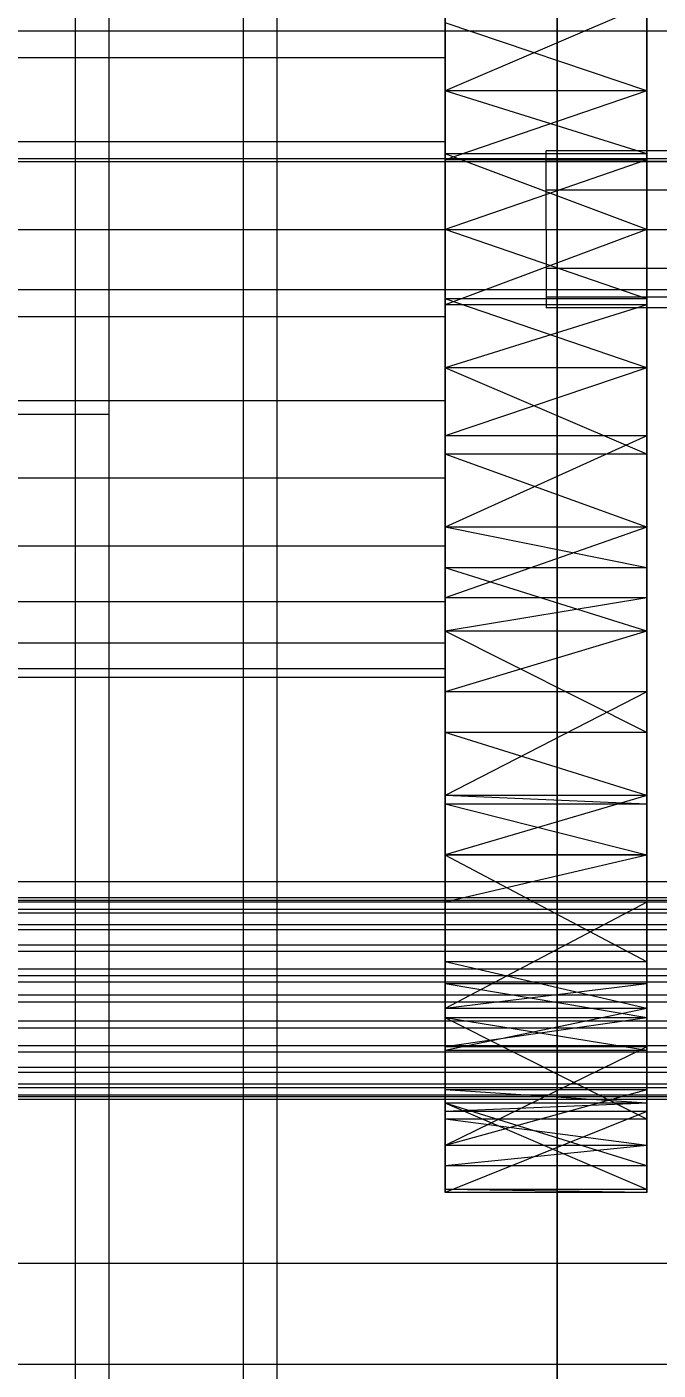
# Model space of a CAD drawing. Header units: millimetres. Extents: x -1970 to 59977, y -65068 to 6837.
# Drawn here: x 1392.7 to 1449, y -34735.4 to -34615.4 of the extents above; entities that cross this region are included whole.
import ezdxf

# ---------------------------------------------------------------- set-up
doc = ezdxf.new("R2010")
doc.units = ezdxf.units.MM
for name, color, linetype, lineweight in [('COTAS_P', 1, 'Continuous', 0), ('frontal_C03', 7, 'Continuous', 0), ('frontal_secador', 7, 'Continuous', 0)]:
    doc.layers.add(name, color=color, linetype=linetype, lineweight=lineweight)
doc.dimstyles.new('R19_100', dxfattribs={"dimtxt": 250, "dimasz": 150, "dimexe": 150, "dimexo": 80, "dimgap": 100, "dimtad": 1, "dimtih": 1, "dimtoh": 1, "dimdsep": 46, "dimcen": 0.09, "dimadec": 0, "dimazin": 0, "dimtfac": 1, "dimtdec": 4, "dimtofl": 0, "dimtmove": 0, "dimatfit": 3, "dimfxl": 1, "dimtolj": 1, "dimtzin": 0, "dimarcsym": 0})

# ---------------------------------------------------------------- blocks, each defined once
blk = doc.blocks.new('*D37')
at = {"layer": 'COTAS_P', "color": 0, "lineweight": -2, "transparency": 16777216}
for p, q in [((-1750, -35420), (-1750, -34450)), ((2600, -35420), (2600, -34450)), ((-1600, -34600), (2450, -34600))]:
    blk.add_line(p, q, dxfattribs=at)
at = {"layer": 'COTAS_P', "color": 0, "transparency": 16777216}
for points in [[(-1600, -34575), (-1600, -34625), (-1750, -34600)], [(2450, -34575), (2450, -34625), (2600, -34600)]]:
    blk.add_solid(points, dxfattribs=at)
at = {"layer": 'Defpoints', "color": 0, "transparency": 16777216}
for p in [(2600, -34600), (-1750, -35500), (2600, -35500)]:
    blk.add_point(p, dxfattribs=at)

msp = doc.modelspace()

# ---------------------------------------------------------------- linework, layer by layer
at = {"layer": 'frontal_C03'}
for p, q in [((1440, -34813.291), (1440, -34466.384)), ((1440, -34475.367), (1440, -34822.274)), ((-1500, -34615.78), (1500, -34615.78)), ((1500, -34627.188), (-1500, -34627.188)), ((1500, -34627.473), (-1500, -34627.473)), ((-1500, -34638.882), (1500, -34638.882)), ((-1500, -34691.736), (1500, -34691.736)), ((-1500, -34693.159), (1500, -34693.159)), ((-1500, -34693.384), (1500, -34693.384)), ((-1500, -34693.548), (1500, -34693.548)), ((-1500, -34694.206), (1500, -34694.206)), ((-1500, -34694.523), (1500, -34694.523)), ((-1500, -34695.569), (1500, -34695.569)), ((-1500, -34696.018), (1500, -34696.018)), ((-1500, -34697.382), (1500, -34697.382)), ((-1500, -34697.932), (1500, -34697.932)), ((-1500, -34699.519), (1500, -34699.519)), ((1500, -34700.133), (-1500, -34700.133)), ((1500, -34700.719), (-1500, -34700.719)), ((-1500, -34701.836), (1500, -34701.836)), ((-1500, -34702.471), (1500, -34702.471)), ((-1500, -34704.175), (1500, -34704.175)), ((-1500, -34704.789), (1500, -34704.789)), ((-1500, -34706.376), (1500, -34706.376)), ((-1500, -34706.926), (1500, -34706.926)), ((-1500, -34708.289), (1500, -34708.289)), ((-1500, -34708.738), (1500, -34708.738)), ((-1500, -34709.784), (1500, -34709.784)), ((-1500, -34710.102), (1500, -34710.102)), ((-1500, -34710.76), (1500, -34710.76)), ((-1500, -34710.924), (1500, -34710.924)), ((-1500, -34711.148), (1500, -34711.148)), ((1500, -34725.842), (-1500, -34725.842)), ((-1500, -34734.825), (1500, -34734.825))]:
    msp.add_line(p, q, dxfattribs=at)
at = {"layer": 'frontal_secador'}
for p, q in [((1400, -36000), (1400, -33000)), ((1397, -35940), (1397, -33075)), ((1400, -36000), (1400, -33075)), ((1400, -35940), (1400, -33075)), ((1400, -34650), (1400, -33075)), ((1400, -36000), (1400, -33250)), ((1400, -35140), (1400, -34540)), ((1412, -35140), (1412, -34540)), ((1400, -35134), (1400, -34546)), ((1430, -34563.11), (1430, -34645.858)), ((1448, -34645.858), (1448, -34563.11)), ((1430, -34621.142), (1430, -34577.639)), ((1430, -34669.365), (1430, -34577.639)), ((1430, -34577.639), (1430, -34645.858)), ((1430, -34711.527), (1430, -34577.639)), ((1448, -34577.639), (1448, -34621.142)), ((1448, -34577.639), (1448, -34669.365)), ((1448, -34645.858), (1448, -34577.639)), ((1448, -34577.639), (1448, -34711.527)), ((1430, -34597.635), (1430, -34621.142)), ((1430, -34597.635), (1430, -34645.858)), ((1448, -34621.142), (1448, -34597.635)), ((1448, -34645.858), (1448, -34597.635)), ((1400, -34990), (1400, -34600)), ((1415, -34990), (1415, -34600)), ((1400, -34987), (1400, -34603)), ((1430, -34621.142), (1430, -34603.268)), ((1448, -34603.268), (1448, -34621.142)), ((1430, -34618.193), (1430, -34611.277)), ((1430, -34613.424), (1430, -34621.142)), ((1448, -34613.424), (1430, -34621.142)), ((1448, -34621.142), (1448, -34613.424)), ((1430, -34621.142), (1430, -34615.058)), ((1448, -34621.142), (1430, -34615.058)), ((1448, -34615.058), (1448, -34621.142)), ((1430, -34618.193), (1325, -34618.193)), ((1430, -34625.696), (1430, -34618.193)), ((1430, -34621.142), (1430, -34639.698)), ((1430, -34626.753), (1430, -34621.142)), ((1430, -34621.142), (1430, -34645.858)), ((1430, -34621.142), (1430, -34627.302)), ((1430, -34669.365), (1430, -34621.142)), ((1448, -34626.753), (1430, -34621.142)), ((1448, -34621.142), (1430, -34621.142)), ((1448, -34621.142), (1430, -34627.302)), ((1448, -34639.698), (1448, -34621.142)), ((1448, -34621.142), (1448, -34626.753)), ((1448, -34645.858), (1448, -34621.142)), ((1448, -34627.302), (1448, -34621.142)), ((1448, -34621.142), (1448, -34669.365)), ((1430, -34625.696), (1325, -34625.696)), ((1430, -34633.5), (1430, -34625.696)), ((1439, -34627.438), (1439, -34626.5)), ((1459, -34626.5), (1439, -34626.5)), ((1430, -34626.753), (1430, -34639.698)), ((1430, -34633.5), (1430, -34626.753)), ((1448, -34633.5), (1430, -34626.753)), ((1448, -34626.753), (1430, -34626.753)), ((1430, -34640.247), (1430, -34627.302)), ((1430, -34627.302), (1430, -34633.5)), ((1430, -34645.858), (1430, -34627.302)), ((1448, -34627.302), (1430, -34627.302)), ((1448, -34627.302), (1430, -34633.5)), ((1439, -34630), (1439, -34627.438)), ((1459, -34627.438), (1439, -34627.438)), ((1448, -34639.698), (1448, -34626.753)), ((1448, -34626.753), (1448, -34633.5)), ((1448, -34627.302), (1448, -34640.247)), ((1448, -34633.5), (1448, -34627.302)), ((1448, -34627.302), (1448, -34645.858)), ((1439, -34633.5), (1439, -34630)), ((1459, -34630), (1439, -34630)), ((1325, -34633.5), (1430, -34633.5)), ((1430, -34641.304), (1430, -34633.5)), ((1430, -34639.698), (1430, -34633.5)), ((1430, -34633.5), (1430, -34640.247)), ((1430, -34633.5), (1448, -34633.5)), ((1448, -34633.5), (1430, -34640.247)), ((1448, -34639.698), (1430, -34633.5)), ((1439, -34633.5), (1439, -34637)), ((1439, -34633.5), (1459, -34633.5)), ((1448, -34633.5), (1448, -34639.698)), ((1448, -34640.247), (1448, -34633.5)), ((1439, -34637), (1439, -34639.562)), ((1459, -34637), (1439, -34637)), ((1430, -34645.858), (1430, -34639.698)), ((1448, -34645.858), (1430, -34639.698)), ((1448, -34639.698), (1430, -34639.698)), ((1439, -34639.562), (1439, -34640.5)), ((1459, -34639.562), (1439, -34639.562)), ((1448, -34639.698), (1448, -34645.858)), ((1430, -34640.247), (1430, -34645.858)), ((1448, -34640.247), (1430, -34640.247)), ((1448, -34640.247), (1430, -34645.858)), ((1459, -34640.5), (1439, -34640.5)), ((1448, -34645.858), (1448, -34640.247)), ((1430, -34641.304), (1325, -34641.304)), ((1430, -34641.304), (1430, -34648.807)), ((1430, -34645.858), (1430, -34663.732)), ((1430, -34653.576), (1430, -34645.858)), ((1430, -34669.365), (1430, -34645.858)), ((1430, -34645.858), (1430, -34651.942)), ((1430, -34645.858), (1430, -34689.361)), ((1430, -34645.858), (1430, -34711.527)), ((1448, -34645.858), (1430, -34645.858)), ((1448, -34645.858), (1430, -34651.942)), ((1448, -34653.576), (1430, -34645.858)), ((1448, -34663.732), (1448, -34645.858)), ((1448, -34645.858), (1448, -34653.576)), ((1448, -34645.858), (1448, -34669.365)), ((1448, -34651.942), (1448, -34645.858)), ((1448, -34689.361), (1448, -34645.858)), ((1448, -34711.527), (1448, -34645.858)), ((1430, -34648.807), (1325, -34648.807)), ((1430, -34648.807), (1430, -34655.723)), ((-1400, -34650), (1400, -34650)), ((1250, -34650), (1400, -34650)), ((1400, -35100), (1400, -34650)), ((1430, -34666.411), (1430, -34651.942)), ((1430, -34651.942), (1430, -34660.075)), ((1430, -34669.365), (1430, -34651.942)), ((1448, -34651.942), (1430, -34651.942)), ((1448, -34651.942), (1430, -34660.075)), ((1448, -34651.942), (1448, -34666.411)), ((1448, -34660.075), (1448, -34651.942)), ((1448, -34651.942), (1448, -34669.365)), ((1430, -34653.576), (1430, -34663.732)), ((1430, -34660.075), (1430, -34653.576)), ((1448, -34660.075), (1430, -34653.576)), ((1448, -34653.576), (1430, -34653.576)), ((1448, -34663.732), (1448, -34653.576)), ((1448, -34653.576), (1448, -34660.075)), ((1430, -34655.723), (1325, -34655.723)), ((1430, -34655.723), (1430, -34661.784)), ((1430, -34660.075), (1430, -34666.411)), ((1430, -34663.732), (1430, -34660.075)), ((1448, -34660.075), (1430, -34660.075)), ((1448, -34660.075), (1430, -34666.411)), ((1448, -34663.732), (1430, -34660.075)), ((1448, -34666.411), (1448, -34660.075)), ((1448, -34660.075), (1448, -34663.732)), ((1430, -34661.784), (1325, -34661.784)), ((1430, -34661.784), (1430, -34666.759)), ((1430, -34669.365), (1430, -34663.732)), ((1448, -34669.365), (1430, -34663.732)), ((1448, -34663.732), (1430, -34663.732)), ((1448, -34663.732), (1448, -34669.365)), ((1430, -34666.759), (1325, -34666.759)), ((1430, -34666.411), (1430, -34669.365)), ((1448, -34666.411), (1430, -34666.411)), ((1448, -34666.411), (1430, -34669.365)), ((1430, -34666.759), (1430, -34670.455)), ((1448, -34669.365), (1448, -34666.411)), ((1430, -34669.365), (1430, -34684.806)), ((1430, -34678.435), (1430, -34669.365)), ((1430, -34689.361), (1430, -34669.365)), ((1430, -34669.365), (1430, -34674.777)), ((1430, -34703.89), (1430, -34669.365)), ((1430, -34711.527), (1430, -34669.365)), ((1448, -34669.365), (1430, -34669.365)), ((1448, -34669.365), (1430, -34674.777)), ((1448, -34678.435), (1430, -34669.365)), ((1448, -34684.806), (1448, -34669.365)), ((1448, -34669.365), (1448, -34678.435)), ((1448, -34669.365), (1448, -34689.361)), ((1448, -34674.777), (1448, -34669.365)), ((1448, -34669.365), (1448, -34703.89)), ((1448, -34669.365), (1448, -34711.527)), ((1430, -34670.455), (1325, -34670.455)), ((1430, -34670.455), (1430, -34672.731)), ((1430, -34672.731), (1325, -34672.731)), ((1430, -34672.731), (1430, -34673.5)), ((1430, -34673.5), (1325, -34673.5)), ((1430, -34689.353), (1430, -34674.777)), ((1430, -34674.777), (1430, -34684.05)), ((1430, -34689.361), (1430, -34674.777)), ((1448, -34674.777), (1430, -34674.777)), ((1448, -34674.777), (1430, -34684.05)), ((1448, -34674.777), (1448, -34689.353)), ((1448, -34684.05), (1448, -34674.777)), ((1448, -34674.777), (1448, -34689.361)), ((1430, -34678.435), (1430, -34684.806)), ((1430, -34684.05), (1430, -34678.435)), ((1448, -34684.05), (1430, -34678.435)), ((1448, -34678.435), (1430, -34678.435)), ((1448, -34684.806), (1448, -34678.435)), ((1448, -34678.435), (1448, -34684.05)), ((1430, -34684.05), (1430, -34689.353)), ((1430, -34684.806), (1430, -34684.05)), ((1448, -34684.05), (1430, -34684.05)), ((1448, -34684.05), (1430, -34689.353)), ((1448, -34684.806), (1430, -34684.05)), ((1448, -34689.353), (1448, -34684.05)), ((1448, -34684.05), (1448, -34684.806)), ((1430, -34689.361), (1430, -34684.806)), ((1448, -34689.361), (1430, -34684.806)), ((1448, -34684.806), (1430, -34684.806)), ((1448, -34684.806), (1448, -34689.361)), ((1448, -34689.353), (1430, -34689.353)), ((1448, -34689.353), (1430, -34689.361)), ((1430, -34689.361), (1430, -34700.859)), ((1430, -34698.895), (1430, -34689.361)), ((1430, -34703.89), (1430, -34689.361)), ((1430, -34689.361), (1430, -34693.572)), ((1430, -34689.361), (1430, -34711.527)), ((1448, -34689.361), (1430, -34689.361)), ((1448, -34689.361), (1430, -34693.572)), ((1448, -34698.895), (1430, -34689.361)), ((1448, -34700.859), (1448, -34689.361)), ((1448, -34689.361), (1448, -34698.895)), ((1448, -34689.361), (1448, -34703.89)), ((1448, -34693.572), (1448, -34689.361)), ((1448, -34711.527), (1448, -34689.361)), ((1430, -34706.827), (1430, -34693.572)), ((1430, -34693.572), (1430, -34703.075)), ((1430, -34703.89), (1430, -34693.572)), ((1448, -34693.572), (1430, -34693.572)), ((1448, -34693.572), (1430, -34703.075)), ((1448, -34693.572), (1448, -34706.827)), ((1448, -34703.075), (1448, -34693.572)), ((1448, -34693.572), (1448, -34703.89)), ((1430, -34698.895), (1430, -34700.859)), ((1430, -34703.075), (1430, -34698.895)), ((1448, -34703.075), (1430, -34698.895)), ((1448, -34698.895), (1430, -34698.895)), ((1448, -34700.859), (1448, -34698.895)), ((1448, -34698.895), (1448, -34703.075)), ((1430, -34700.859), (1430, -34703.075)), ((1430, -34703.89), (1430, -34700.859)), ((1448, -34703.89), (1430, -34700.859)), ((1448, -34700.859), (1430, -34700.859)), ((1448, -34700.859), (1430, -34703.075)), ((1448, -34703.075), (1448, -34700.859)), ((1448, -34700.859), (1448, -34703.89)), ((1430, -34703.075), (1430, -34706.827)), ((1448, -34703.075), (1430, -34703.075)), ((1448, -34703.075), (1430, -34706.827)), ((1448, -34706.827), (1448, -34703.075)), ((1430, -34706.827), (1430, -34703.89)), ((1430, -34703.89), (1430, -34710.317)), ((1430, -34712.954), (1430, -34703.89)), ((1430, -34711.527), (1430, -34703.89)), ((1430, -34703.89), (1430, -34706.486)), ((1448, -34706.827), (1430, -34703.89)), ((1448, -34703.89), (1430, -34703.89)), ((1448, -34703.89), (1430, -34706.486)), ((1448, -34712.954), (1430, -34703.89)), ((1448, -34703.89), (1448, -34706.827)), ((1448, -34710.317), (1448, -34703.89)), ((1448, -34703.89), (1448, -34712.954)), ((1448, -34703.89), (1448, -34711.527)), ((1448, -34706.486), (1448, -34703.89)), ((1430, -34717.124), (1430, -34706.486)), ((1430, -34706.486), (1430, -34715.291)), ((1430, -34711.527), (1430, -34706.486)), ((1448, -34706.486), (1430, -34706.486)), ((1448, -34706.486), (1430, -34715.291)), ((1448, -34706.827), (1430, -34706.827)), ((1448, -34706.486), (1448, -34717.124)), ((1448, -34715.291), (1448, -34706.486)), ((1448, -34706.486), (1448, -34711.527)), ((1430, -34712.954), (1430, -34710.317)), ((1430, -34710.317), (1430, -34715.291)), ((1430, -34711.527), (1430, -34710.317)), ((1448, -34711.527), (1430, -34710.317)), ((1448, -34710.317), (1430, -34710.317)), ((1448, -34710.317), (1430, -34715.291)), ((1448, -34710.317), (1448, -34712.954)), ((1448, -34715.291), (1448, -34710.317)), ((1448, -34710.317), (1448, -34711.527)), ((1430, -34717.124), (1430, -34711.527)), ((1430, -34711.527), (1430, -34712.256)), ((1430, -34719.235), (1430, -34711.527)), ((1448, -34717.124), (1430, -34711.527)), ((1448, -34711.527), (1430, -34711.527)), ((1448, -34711.527), (1430, -34712.256)), ((1448, -34719.235), (1430, -34711.527)), ((1448, -34711.527), (1448, -34717.124)), ((1448, -34712.256), (1448, -34711.527)), ((1448, -34711.527), (1448, -34719.235)), ((1430, -34719.235), (1430, -34712.256)), ((1430, -34712.256), (1430, -34719.5)), ((1448, -34712.256), (1430, -34712.256)), ((1448, -34712.256), (1430, -34719.5)), ((1430, -34715.291), (1430, -34712.954)), ((1448, -34715.291), (1430, -34712.954)), ((1448, -34712.954), (1430, -34712.954)), ((1448, -34712.256), (1448, -34719.235)), ((1448, -34719.5), (1448, -34712.256)), ((1448, -34712.954), (1448, -34715.291)), ((1430, -34715.291), (1430, -34717.124)), ((1448, -34715.291), (1430, -34715.291)), ((1448, -34715.291), (1430, -34717.124)), ((1448, -34717.124), (1448, -34715.291)), ((1448, -34717.124), (1430, -34717.124)), ((1430, -34719.5), (1430, -34719.235)), ((1448, -34719.5), (1430, -34719.235)), ((1448, -34719.235), (1430, -34719.235)), ((1448, -34719.5), (1430, -34719.5)), ((1448, -34719.235), (1448, -34719.5))]:
    msp.add_line(p, q, dxfattribs=at)

# ---------------------------------------------------------------- dimensions: what is measured, and where the dimension line sits
at = {"layer": 'COTAS_P'}
dim = msp.add_aligned_dim(p1=(-1750, -35500), p2=(2600, -35500), distance=900, text='<> P', dimstyle='R19_100', dxfattribs=at)
dim.commit()
dim.dimension.update_dxf_attribs({"geometry": '*D37', "text_midpoint": (425, -34600)})

doc.saveas('drawing.dxf')
